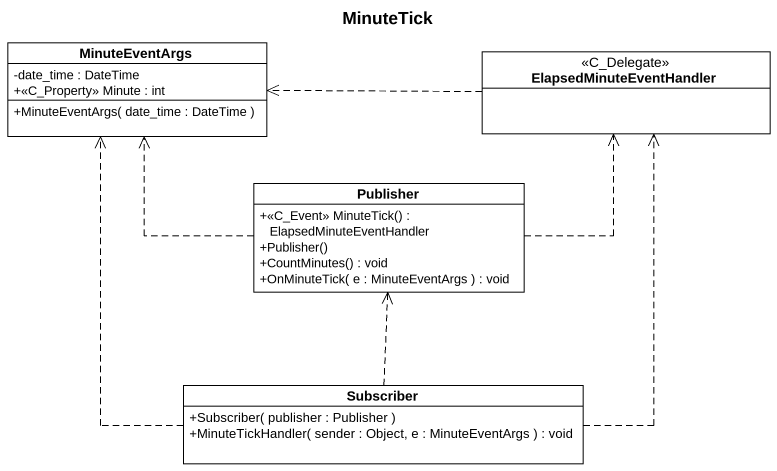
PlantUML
@startuml
title MinuteTick
hide circle
hide empty members
skinparam classAttributeIconSize 0
class MinuteEventArgs {
  -date_time : DateTime
  +<<C_Property>> Minute : int
  +MinuteEventArgs( date_time : DateTime )
}
class ElapsedMinuteEventHandler <<C_Delegate>>
class Publisher {
  +<<C_Event>> MinuteTick() : ElapsedMinuteEventHandler
  +Publisher()
  +CountMinutes() : void
  +OnMinuteTick( e : MinuteEventArgs ) : void
}
class Subscriber {
  +Subscriber( publisher : Publisher )
  +MinuteTickHandler( sender : Object, e : MinuteEventArgs ) : void
}
ElapsedMinuteEventHandler .left.> MinuteEventArgs
Publisher .left.> MinuteEventArgs
Publisher .up.> ElapsedMinuteEventHandler
Subscriber .up.> MinuteEventArgs
Subscriber .up.> ElapsedMinuteEventHandler
Subscriber .up.> Publisher
@enduml
